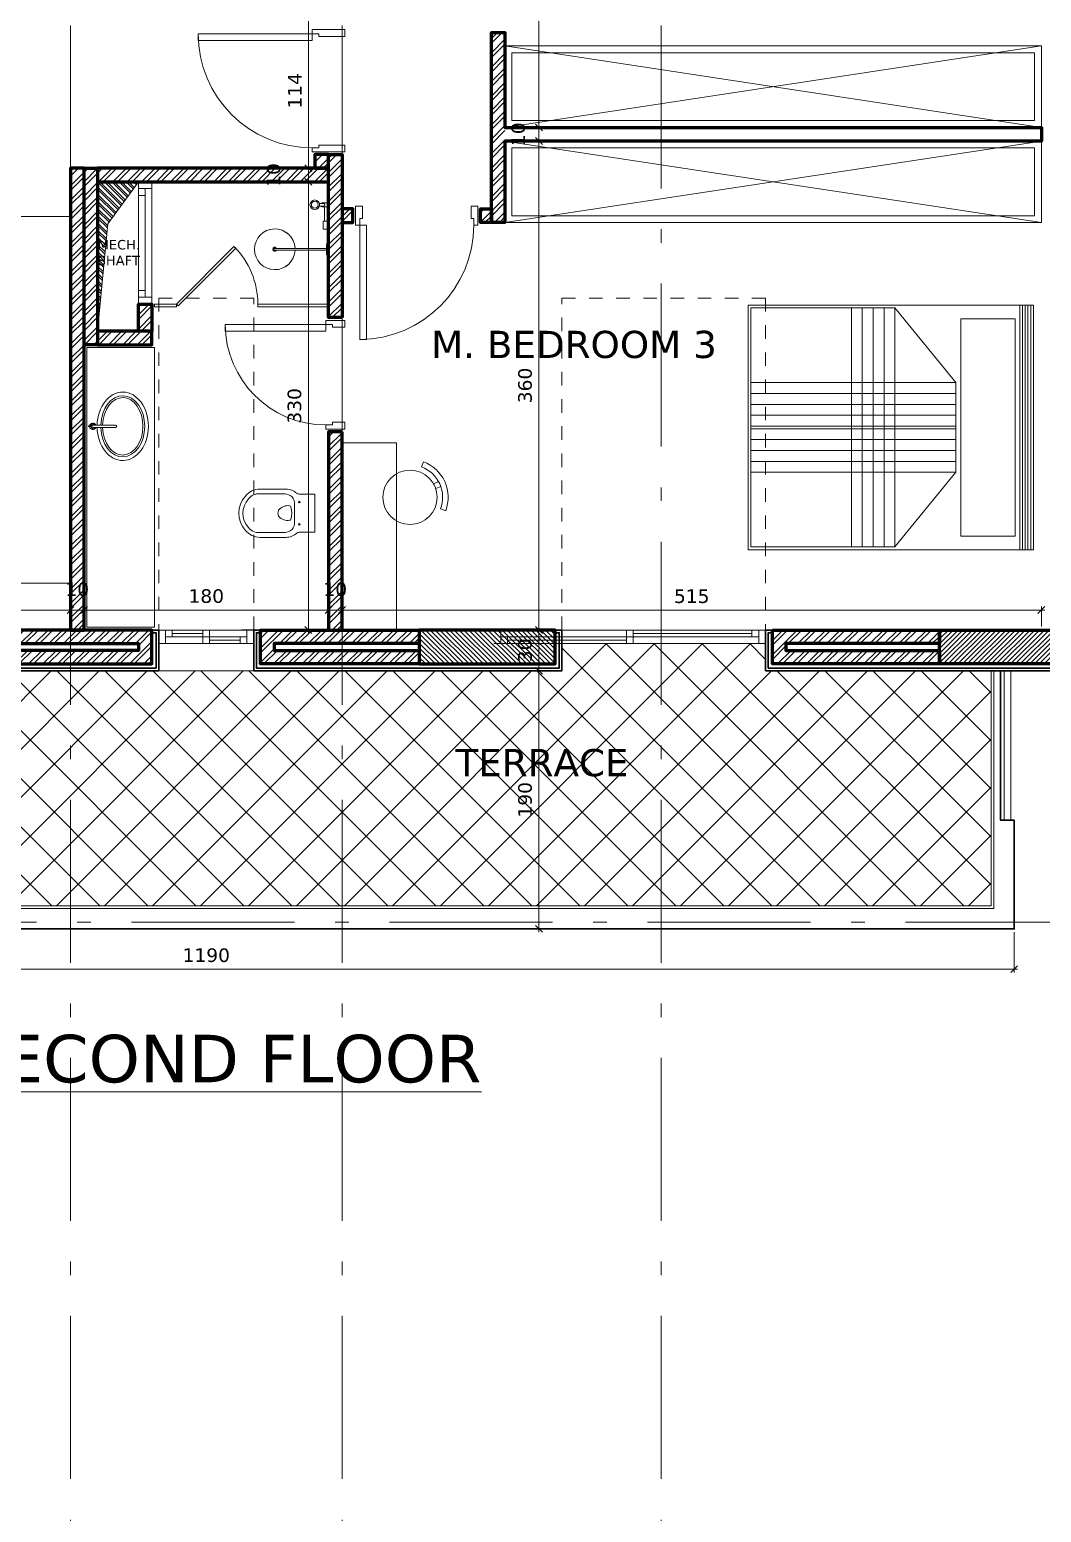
# Model space of a CAD drawing. Header units: inches. Extents: x -48 to 777, y -156 to 510.
# Drawn here: x 594.27 to 601.72, y -127.35 to -116.44 of the extents above; entities that cross this region are included whole.
import ezdxf
from ezdxf.enums import TextEntityAlignment as Align

# ---------------------------------------------------------------- set-up
doc = ezdxf.new("R2010")
doc.units = ezdxf.units.IN
doc.header["$MEASUREMENT"] = 0
doc.set_wipeout_variables(frame=1)
for name, pattern in [('ACAD_ISO10W100', [18, 12, -3, 0, -3]), ('HIDDEN', [0.375, 0.25, -0.125]), ('NUHA', [1.45, 0.75, -0.25, 0.2, -0.25])]:
    doc.linetypes.add(name, pattern=pattern)
doc.layers.get('Defpoints').update_dxf_attribs({"lineweight": 5})
for name, color, linetype, lineweight in [('A-AXIS ST', 251, 'ACAD_ISO10W100', 5), ('A-DIM', 9, 'Continuous', 5), ('A-DOORS', 38, 'Continuous', 20), ('A-FURN1', 211, 'Continuous', 15), ('A-HIDDEN', 254, 'HIDDEN', 5), ('A-LEVELS', 139, 'Continuous', 20), ('A-LIMIT LOT', 235, 'ACAD_ISO10W100', 20), ('A-PILLARS', 1, 'Continuous', 60), ('A-PROJECTION2', 5, 'Continuous', 20), ('A-SANITARY', 120, 'Continuous', 5), ('A-SIGNS1', 20, 'Continuous', 15), ('A-SIGNS2', 30, 'Continuous', 15), ('A-TEXT', 50, 'Continuous', 15), ('A-WALLS', 7, 'Continuous', 60), ('A-WINDOWS', 4, 'Continuous', 20), ('C-STONE', 42, 'Continuous', 30), ('C-WOOD', 28, 'Continuous', 30), ('D-GLASS', 171, 'Continuous', 20), ('D-STONE', 52, 'Continuous', 20), ('D-WOOD', 32, 'Continuous', 20), ('H-OTHERS', 189, 'Continuous', 5), ('H-PILLARS', 61, 'Continuous', 5), ('H-TILING', 54, 'Continuous', 5), ('H-WALLS', 51, 'Continuous', 5), ('modificat', 127, 'Continuous', 15)]:
    doc.layers.add(name, color=color, linetype=linetype, lineweight=lineweight)
doc.layers.add('HH-GREY', color=253, linetype='Continuous', lineweight=5, true_color=0x828282)
doc.layers.add('pts pc', color=7, linetype='Continuous')
doc.styles.add('2mm', font='simplex.shx', dxfattribs={"height": 0.5})
doc.styles.add('ROMAND', font='verdana.ttf')
doc.styles.add('ROMANS', font='romans__.ttf', dxfattribs={"height": 0.14})
doc.dimstyles.new('M-1.50', dxfattribs={"dimtxt": 0.1, "dimasz": 0.05, "dimexe": 0.025, "dimexo": 0.025, "dimgap": 0.05, "dimtad": 1, "dimlfac": 100, "dimrnd": 0.5, "dimzin": 9, "dimdsep": 46, "dimtxsty": 'ROMAND', "dimblk": 'OBLIQUE', "dimcen": 1, "dimdle": 0.025, "dimclrd": 256, "dimclre": 256, "dimclrt": 2, "dimadec": 0, "dimazin": 0, "dimtfac": 0.666667, "dimtmove": 2, "dimatfit": 3, "dimfxl": 0.04, "dimtolj": 1, "dimtzin": 5, "dimlwd": -1, "dimlwe": -1, "dimarcsym": 0})
pattern_1 = [(45, (149.9044, -425.92311), (-0.053033009, 0.053033009), []), (45, (149.93976, -425.92311), (-0.053033009, 0.053033009), [])]
pattern_2 = [(45, (392.396156, -250.71223), (-0.053033009, 0.053033009), []), (45, (392.43151, -250.71223), (-0.053033009, 0.053033009), [])]
pattern_3 = [(45, (50.9044, -425.92311), (-0.053033009, 0.053033009), []), (45, (50.93976, -425.92311), (-0.053033009, 0.053033009), [])]

# ---------------------------------------------------------------- blocks, each defined once
blk = doc.blocks.new('GXFHGCGFCD')
at = {"layer": 'A-SIGNS1', "linetype": 'NUHA'}
h = blk.add_hatch(color=256, dxfattribs=at)
h.paths.add_polyline_path([(90.3819, 61.3301), (90.3819, 61.1701), (90.5419, 61.1701, 0.414214)])
h.paths.add_polyline_path([(90.3819, 61.1701), (90.2219, 61.1701, 0.414214), (90.3819, 61.0101)])
at = {"layer": 'A-SIGNS1'}
for p, q in [((90.3819, 60.9141), (90.3819, 61.4261)), ((90.1259, 61.1701), (91.7898, 61.1701))]:
    blk.add_line(p, q, dxfattribs=at)
blk.add_circle((90.3819, 61.1701), 0.16, dxfattribs=at)
blk = doc.blocks.new('DGXFHXFGDFD')
at = {"layer": 'A-SIGNS1'}
blk.add_blockref('GXFHGCGFCD', (0, 0), dxfattribs=at)
at = {"layer": 'A-SIGNS2', "linetype": 'NUHA', "style": 'ROMANS'}
for s, p in [('F.L.', (90.5835, 61.2031)), ('C.L.', (90.5835, 60.9413))]:
    blk.add_text(s, height=0.16, dxfattribs=at).set_placement(p)
at = {"layer": 'A-SIGNS2', "style": 'ROMANS', "width": 0.910135, "flags": 4}
for tag, p, p2 in [('NIV.FINI', (91.1159, 61.2031), (91.7898, 61.2031)), ('NIV.BETON', (91.1159, 60.9413), (91.7898, 60.9413))]:
    blk.add_attdef(tag, text='', height=0.16, dxfattribs=at).set_placement(p, p2, align=Align.FIT)
blk = doc.blocks.new('LOT 688  TOPOGRAPHIC PLAN')
at = {"layer": 'A-LEVELS', "linetype": 'Continuous'}
for points in [[(-315981.86204, -27927.01984), (-315981.26408, -27927.01223), (-315980.66297, -27926.94453), (-315980.07337, -27926.76128), (-315979.5093, -27926.54498), (-315979.24098, -27926.50607), (-315978.98366, -27926.55534), (-315978.73556, -27926.68576), (-315978.49313, -27926.86959), (-315978.01117, -27927.28574), (-315977.76455, -27927.46215), (-315977.50946, -27927.5802), (-315977.2426, -27927.61394), (-315976.96481, -27927.56895), (-315976.39276, -27927.36561), (-315975.82575, -27927.19251), (-315975.55321, -27927.08053), (-315975.29723, -27926.9298), (-315975.06624, -27926.7423), (-315974.86866, -27926.52004), (-315974.71016, -27926.26563), (-315974.58718, -27925.98375), (-315974.42586, -27925.35813), (-315974.34089, -27924.68417), (-315974.22468, -27923.35521), (-315974.1058, -27922.7822)], [(-315975.81241, -27933.92617), (-315975.57475, -27933.33589), (-315975.29753, -27932.79568), (-315974.98022, -27932.27156), (-315974.62455, -27931.72345), (-315974.23224, -27931.11128), (-315973.80859, -27930.42991), (-315973.37282, -27929.81165), (-315973.15746, -27929.57807), (-315972.94757, -27929.42253), (-315972.74596, -27929.3658), (-315972.55489, -27929.42407), (-315972.37302, -27929.58589), (-315972.19768, -27929.82938), (-315971.85586, -27930.47382), (-315971.50802, -27931.18225), (-315971.32515, -27931.50573), (-315971.13273, -27931.77952), (-315970.92811, -27931.98198), (-315970.71011, -27932.10288), (-315970.47958, -27932.14851), (-315970.23757, -27932.12643), (-315969.98511, -27932.04419)], [(-315978.65945, -27933.32221), (-315978.53827, -27933.01962), (-315978.38904, -27932.6775), (-315978.06026, -27931.951), (-315977.9076, -27931.60478), (-315977.78068, -27931.29537), (-315977.69294, -27931.04184), (-315977.65785, -27930.86329), (-315977.68883, -27930.7788), (-315977.79679, -27930.80398), (-315977.97235, -27930.92681), (-315978.19645, -27931.12205), (-315978.71368, -27931.62849), (-315979.19667, -27932.12194), (-315979.61338, -27932.51968), (-315980.09919, -27932.94258), (-315980.30577, -27933.18141), (-315980.41815, -27933.43919), (-315980.42254, -27933.57533), (-315980.38574, -27933.71481), (-315980.21493, -27933.96535)], [(-315978.77809, -27934.05116), (-315978.72857, -27933.66721), (-315978.65945, -27933.32221)]]:
    blk.add_lwpolyline(points, dxfattribs=at)
at = {"layer": 'pts pc', "linetype": 'Continuous'}
for points in [[(-315975.42011, -27926.12263), (-315976.13089, -27926.82583)], [(-315975.4239, -27926.82962), (-315976.1271, -27926.11884)], [(-315975.65538, -27927.29139), (-315976.36616, -27927.99459)], [(-315975.65917, -27927.99838), (-315976.36237, -27927.2876)], [(-315978.88609, -27928.53409), (-315979.59687, -27929.23729)], [(-315978.88988, -27929.24108), (-315979.59308, -27928.5303)], [(-315978.65715, -27932.83638), (-315979.36793, -27933.53957)], [(-315978.66094, -27933.54337), (-315979.36414, -27932.83259)]]:
    blk.add_lwpolyline(points, dxfattribs=at)
at = {"layer": 'A-SIGNS1'}
ref = blk.add_blockref('DGXFHXFGDFD', (-316093.72857, -28009.6367), dxfattribs=dict(at, xscale=1.267200000000003, yscale=1.267200000000003, zscale=1.267200000000003))
ref.add_attrib('NIV.FINI', '+94.00', dxfattribs={"layer": 'A-SIGNS2', "height": 0.202752, "style": 'ROMAND', "width": 0.797031}).set_placement((-315978.26655, -27932.08009), (-315977.43858, -27932.08009), align=Align.FIT)
ref.add_attrib('NIV.BETON', '----', dxfattribs={"layer": 'A-SIGNS2', "height": 0.202752, "style": 'ROMAND', "width": 1.634557}).set_placement((-315978.26655, -27932.41186), (-315977.43858, -27932.41186), align=Align.FIT)
at = {"layer": 'pts pc', "color": 1, "char_height": 0.5, "attachment_point": 1, "rotation": 359.692852, "style": '2mm'}
for s, insert, width in [('\\Fsimplex.shx;\\W1.0000000000;\\T1.0000000000;\\o\\l94.303', (-315975.27417, -27926.22692), 3.0714286), ('\\Fsimplex.shx;\\W1.0000000000;\\T1.0000000000;\\o\\l93.830', (-315975.50944, -27927.39567), 3.0714286), ('\\Fsimplex.shx;\\W1.0000000000;\\T1.0000000000;\\o\\l93.657', (-315978.74015, -27928.63837), 3.0714286), ('\\Fsimplex.shx;\\W1.0000000000;\\T1.0000000000;\\o\\l93.481', (-315981.98176, -27930.04901), 2.9761905), ('\\Fsimplex.shx;\\W1.0000000000;\\T1.0000000000;\\o\\l94.131', (-315978.51121, -27932.94066), 2.8809524)]:
    blk.add_mtext(s, dxfattribs=dict(at, insert=insert, width=width))
at = {"linetype": 'Continuous'}
blk.add_wipeout([(-315996.80172, -27893.57917), (-315969.32038, -27896.23659), (-315969.32038, -27930.53073), (-315964.08799, -27936.87852), (-315964.6636, -27941.43051), (-315970.22923, -27937.16678), (-315985.1164, -27950.2257)], dxfattribs=at).dxf.layer = 'A-LIMIT LOT'
blk = doc.blocks.new('*U62')
for p, q in [((50, 100), (850, 100)), ((50, 50), (850, 50)), ((50, 0), (850, 0)), ((800, 50), (800, 0))]:
    blk.add_line(p, q)
for points in [[(0, 100), (50, 100), (50, 0), (0, 0)], [(100, 50), (100, 0)], [(900, 100), (850, 100), (850, 0), (900, 0)]]:
    blk.add_lwpolyline(points)
blk = doc.blocks.new('AXIS')
at = {"layer": 'A-AXIS ST', "ltscale": 0.1}
for p, q in [((642.66853, 296.91777), (642.66853, 336.01919)), ((644.66853, 296.91777), (644.66853, 336.01919)), ((647.01853, 296.91777), (647.01853, 336.01919)), ((657.61853, 305.06777), (627.81853, 305.06777)), ((657.61853, 302.91777), (627.81853, 302.91777))]:
    blk.add_line(p, q, dxfattribs=at)
blk = doc.blocks.new('gfhnjmfg')
at = {"layer": 'A-FURN1'}
for p, q in [((607.68, 381.843), (605.58, 381.843)), ((605.58, 380.043), (605.58, 381.843)), ((607.68, 380.043), (607.68, 381.843)), ((605.715, 381.743), (606.115, 381.743)), ((605.715, 380.143), (605.715, 381.743)), ((606.115, 381.743), (606.115, 380.143)), ((606.15, 381.273), (606.6, 381.823)), ((607.66, 381.823), (606.6, 381.823)), ((607.66, 380.063), (607.66, 381.823)), ((606.15, 380.613), (606.15, 381.273)), ((606.6, 380.063), (606.15, 380.613)), ((606.115, 380.143), (605.715, 380.143)), ((607.68, 380.043), (605.58, 380.043)), ((607.66, 380.063), (606.6, 380.063))]:
    blk.add_line(p, q, dxfattribs=at)
at = {"layer": 'HH-GREY'}
for p, q in [((605.6, 380.043), (605.6, 381.843)), ((605.62, 380.043), (605.62, 381.843)), ((605.64, 380.043), (605.64, 381.843)), ((605.66, 380.043), (605.66, 381.843)), ((605.68, 380.043), (605.68, 381.843)), ((606.6, 380.063), (606.6, 381.823)), ((606.68, 380.063), (606.68, 381.823)), ((606.76, 380.063), (606.76, 381.823)), ((606.84, 380.063), (606.84, 381.823)), ((606.92, 380.063), (606.92, 381.823)), ((607.66, 381.273), (606.15, 381.273)), ((607.66, 381.193), (606.15, 381.193)), ((607.66, 381.113), (606.15, 381.113)), ((607.66, 381.033), (606.15, 381.033)), ((607.66, 380.953), (606.15, 380.953)), ((607.66, 380.933), (606.15, 380.933)), ((607.66, 380.853), (606.15, 380.853)), ((607.66, 380.773), (606.15, 380.773)), ((607.66, 380.693), (606.15, 380.693)), ((607.66, 380.613), (606.15, 380.613))]:
    blk.add_line(p, q, dxfattribs=at)
blk = doc.blocks.new('*U24')
for p, q in [((50, 100), (650, 100)), ((50, 50), (650, 50)), ((50, 0), (650, 0)), ((100, 100), (100, 50)), ((100, 75), (325, 75)), ((325, 0), (325, 100)), ((375, 0), (375, 100)), ((375, 25), (600, 25)), ((600, 0), (600, 50))]:
    blk.add_line(p, q)
for points in [[(0, 100), (50, 100), (50, 0), (0, 0)], [(700, 100), (650, 100), (650, 0), (700, 0)]]:
    blk.add_lwpolyline(points)
blk = doc.blocks.new('*U27')
for p, q in [((50, 100), (1950, 100)), ((50, 50), (1950, 50)), ((50, 0), (1950, 0)), ((100, 100), (100, 50)), ((100, 75), (975, 75)), ((975, 0), (975, 100)), ((1025, 0), (1025, 100)), ((1025, 25), (1900, 25)), ((1900, 0), (1900, 50))]:
    blk.add_line(p, q)
for points in [[(0, 100), (50, 100), (50, 0), (0, 0)], [(2000, 100), (1950, 100), (1950, 0), (2000, 0)]]:
    blk.add_lwpolyline(points)
blk = doc.blocks.new('*U1010')
for points in [[(80, 780), (80, -60), (30, -60), (30, 780)], [(30, -60), (0, -60), (0, -300), (50, -300), (50, -110), (30, -110), (30, -60)], [(870, -60), (900, -60), (900, -300), (850, -300), (850, -110), (870, -110), (870, -60)]]:
    blk.add_lwpolyline(points, close=True)
blk.add_arc((30, -60), 840, 0, 90)
blk = doc.blocks.new('*U1011')
for points in [[(30, -200), (0, -200), (0, -60), (50, -60), (50, -150), (30, -150), (30, -200)], [(870, -200), (900, -200), (900, -60), (850, -60), (850, -150), (870, -150), (870, -200)], [(820, -1040), (820, -200), (870, -200), (870, -1040)]]:
    blk.add_lwpolyline(points, close=True)
blk.add_arc((870, -200), 840, 180, 270)
blk = doc.blocks.new('*U1012')
for points in [[(130, -200), (100, -200), (100, -60), (150, -60), (150, -150), (130, -150), (130, -200)], [(870, -200), (900, -200), (900, -60), (850, -60), (850, -150), (870, -150), (870, -200)], [(820, -940), (820, -200), (870, -200), (870, -940)]]:
    blk.add_lwpolyline(points, close=True)
blk.add_arc((870, -200), 740, 180, 270)
blk = doc.blocks.new('vnkhjghg')
at = {"extrusion": (0, 0, -1)}
for points in [[(-757.015, 41.837), (-757.001, 41.799, 0.414214), (-757.141, 41.49), (-757.179, 41.476, -0.414214)], [(-757.143, 41.655, -0.041739), (-757.126, 41.692), (-757.09, 41.675, 0.050126), (-757.106, 41.639)]]:
    blk.add_lwpolyline(points, format="xyb", close=True, dxfattribs=at)
blk.add_circle((-756.916, 41.575), 0.2, dxfattribs=at)
blk = doc.blocks.new('A$C4CB417C4')
blk.add_lwpolyline([(245, 7), (382, 7, -4.038071), (382, -7), (245, -7, 42.833797)], format="xyb", close=True)
at = {"ltscale": 0.1}
blk.add_lwpolyline([(0, 40), (15, 40), (15, -40), (0, -40)], close=True, dxfattribs=at)
blk.add_lwpolyline([(402, 7), (15, 7), (15, -7), (402, -7)], close=True)
for radius, start, end in [(150, 182.6748, 177.3252), (15, 207.8181, 152.1819), (12, 215.6853, 144.3147)]:
    blk.add_arc((395, 0), radius, start, end, dxfattribs=at)
blk = doc.blocks.new('A$C666D454D')
at = {"ltscale": 0.1}
for p, q in [((37, 10), (67, 10)), ((37, -10), (67, -10))]:
    blk.add_line(p, q, dxfattribs=at)
blk.add_lwpolyline([(37, 11), (47, 11), (47, 10), (50, 10), (50, 15), (0, 15), (0, -15), (50, -15), (50, -10), (47, -10), (47, -11), (37, -11, -1)], format="xyb", close=True, dxfattribs=at)
blk.add_lwpolyline([(37, -10), (37, -10), (37, -10, -1), (37, 10), (37, 10), (37, 10)], format="xyb", dxfattribs=at)
for radius in [35, 25]:
    blk.add_circle((101, 0), radius, dxfattribs=at)
blk = doc.blocks.new('A$C05B82E3A')
at = {"ltscale": 0.1}
for p, q in [((-30, 29), (-135, 29)), ((-30, 9), (-135, 9))]:
    blk.add_line(p, q, dxfattribs=at)
blk.add_lwpolyline([(30, 0), (30, 38), (-30, 38), (-30, 0)], close=True, dxfattribs=at)
at = {"ltscale": 0.1, "xscale": -1, "rotation": 270}
blk.add_blockref('A$C666D454D', (-150, 0), dxfattribs=at)
blk = doc.blocks.new('A$C114C6178')
for points in [[(178, -212, 0.16864), (147, -133, -0.198912), (140, -115), (140, 0), (-140, 0), (-140, -115, -0.198912), (-147, -133, 0.16864), (-178, -212), (-178, -405, 0.225866), (-126, -511, 0.390178), (126, -511, 0.225866), (178, -405)], [(143, -232, 0.110329), (130, -181, 0.254034), (77, -150), (-77, -150, 0.254034), (-130, -181, 0.110329), (-143, -232), (-143, -405, 0.247706), (-106, -489, 0.390724), (106, -488, 0.246571), (143, -405)], [(55, -186, 0.338204), (47, -176, 0.109547), (-47, -176, 0.38369), (-52, -186, 0.252795), (-25, -266, 0.060555), (-21, -269, 0.083015), (0, -272, 0.083015), (21, -269, 0.060555), (25, -266, 0.250335)]]:
    blk.add_lwpolyline(points, format="xyb", close=True)
for centre in [(-82, -115), (82, -115)]:
    blk.add_circle(centre, 5.91)
blk = doc.blocks.new('fghjgcfd')
for points in [[(114.593, -90.621, 0.697476), (114.587, -90.654), (114.587, -90.663, -0.791584), (114.593, -90.612)], [(114.605, -90.824, -0.509087), (114.593, -90.833, -0.325305), (114.587, -90.824), (114.587, -90.638, -1), (114.605, -90.638)], [(114.605, -90.663), (114.605, -90.654, 0.697476), (114.599, -90.621), (114.599, -90.612, -0.791584)]]:
    blk.add_lwpolyline(points, format="xyb", close=True)
blk.add_lwpolyline([(114.599, -90.604), (114.593, -90.604), (114.593, -90.622), (114.599, -90.622)], close=True)
at = {"extrusion": (0, 0, -1)}
for major_axis, ratio, start_param, end_param in [((-0.28, 0), 0.75, 7.88683, 14.104318), ((-0.25, 0), 0.72, 7.890774, 14.100375), ((-0.235, 0), 0.702128, 7.893123, 14.098025)]:
    blk.add_ellipse((114.596, -90.883), major_axis=major_axis, ratio=ratio, start_param=start_param, end_param=end_param, dxfattribs=at)
blk = doc.blocks.new('_Oblique')
at = {"color": 0, "linetype": 'ByBlock', "lineweight": -2}
blk.add_line((-0.5, -0.5), (0.5, 0.5), dxfattribs=at)
blk = doc.blocks.new('*D2358')
at = {"layer": 'A-DIM', "transparency": 16777216}
for p, q in [((597.798, -113.455), (598.048, -113.455)), ((598.023, -113.43), (598.023, -117.18)), ((598.196, -117.155), (597.998, -117.155))]:
    blk.add_line(p, q, dxfattribs=at)
at = {"layer": 'Defpoints', "color": 0, "transparency": 16777216}
for p in [(597.773, -113.455), (598.023, -117.155), (598.221, -117.155)]:
    blk.add_point(p, dxfattribs=at)
at = {"layer": 'A-DIM', "transparency": 16777216, "xscale": 0.05, "yscale": 0.05, "zscale": 0.05}
for p, rotation in [((598.023, -113.455), 90), ((598.023, -117.155), 270)]:
    blk.add_blockref('_Oblique', p, dxfattribs=dict(at, rotation=rotation))
at = {"layer": 'A-DIM', "color": 2, "transparency": 16777216, "insert": (597.921, -115.305), "char_height": 0.1, "attachment_point": 5, "rotation": 90, "style": 'ROMAND'}
blk.add_mtext('\\A1;370', dxfattribs=at)
blk = doc.blocks.new('*D2359')
at = {"layer": 'A-DIM', "transparency": 16777216}
for p, q in [((598.023, -117.155), (598.023, -117.105)), ((598.196, -117.155), (597.998, -117.155)), ((598.023, -117.155), (598.023, -117.255)), ((598.24, -117.255), (597.998, -117.255)), ((598.023, -117.255), (598.023, -117.305))]:
    blk.add_line(p, q, dxfattribs=at)
at = {"layer": 'Defpoints', "color": 0, "transparency": 16777216}
for p in [(598.221, -117.155), (598.023, -117.255), (598.265, -117.255)]:
    blk.add_point(p, dxfattribs=at)
at = {"layer": 'A-DIM', "transparency": 16777216, "xscale": 0.05, "yscale": 0.05, "zscale": 0.05}
for p, rotation in [((598.023, -117.155), 270), ((598.023, -117.255), 90)]:
    blk.add_blockref('_Oblique', p, dxfattribs=dict(at, rotation=rotation))
at = {"layer": 'A-DIM', "color": 2, "transparency": 16777216, "insert": (597.871, -117.205), "char_height": 0.1, "attachment_point": 5, "rotation": 90, "style": 'ROMAND'}
blk.add_mtext('\\A1;10', dxfattribs=at)
blk = doc.blocks.new('*D2360')
at = {"layer": 'A-DIM', "transparency": 16777216}
for p, q in [((598.023, -117.23), (598.023, -120.88)), ((598.24, -117.255), (597.998, -117.255)), ((598.167, -120.855), (597.998, -120.855))]:
    blk.add_line(p, q, dxfattribs=at)
at = {"layer": 'Defpoints', "color": 0, "transparency": 16777216}
for p in [(598.265, -117.255), (598.023, -120.855), (598.192, -120.855)]:
    blk.add_point(p, dxfattribs=at)
at = {"layer": 'A-DIM', "transparency": 16777216, "xscale": 0.05, "yscale": 0.05, "zscale": 0.05}
for p, rotation in [((598.023, -117.255), 90), ((598.023, -120.855), 270)]:
    blk.add_blockref('_Oblique', p, dxfattribs=dict(at, rotation=rotation))
at = {"layer": 'A-DIM', "color": 2, "transparency": 16777216, "insert": (597.921, -119.055), "char_height": 0.1, "attachment_point": 5, "rotation": 90, "style": 'ROMAND'}
blk.add_mtext('\\A1;360', dxfattribs=at)
blk = doc.blocks.new('*D2361')
at = {"layer": 'A-DIM', "transparency": 16777216}
for p, q in [((598.023, -120.83), (598.023, -121.18)), ((598.167, -120.855), (597.998, -120.855)), ((598.167, -121.155), (597.998, -121.155))]:
    blk.add_line(p, q, dxfattribs=at)
at = {"layer": 'Defpoints', "color": 0, "transparency": 16777216}
for p in [(598.192, -120.855), (598.023, -121.155), (598.192, -121.155)]:
    blk.add_point(p, dxfattribs=at)
at = {"layer": 'A-DIM', "transparency": 16777216, "xscale": 0.05, "yscale": 0.05, "zscale": 0.05}
for p, rotation in [((598.023, -120.855), 90), ((598.023, -121.155), 270)]:
    blk.add_blockref('_Oblique', p, dxfattribs=dict(at, rotation=rotation))
at = {"layer": 'A-DIM', "color": 2, "transparency": 16777216, "insert": (597.921, -121.005), "char_height": 0.1, "attachment_point": 5, "rotation": 90, "style": 'ROMAND'}
blk.add_mtext('\\A1;30', dxfattribs=at)
blk = doc.blocks.new('*D2362')
at = {"layer": 'A-DIM', "transparency": 16777216}
for p, q in [((598.167, -121.155), (597.998, -121.155)), ((598.023, -121.13), (598.023, -123.08)), ((598.246, -123.055), (597.998, -123.055))]:
    blk.add_line(p, q, dxfattribs=at)
at = {"layer": 'Defpoints', "color": 0, "transparency": 16777216}
for p in [(598.192, -121.155), (598.023, -123.055), (598.271, -123.055)]:
    blk.add_point(p, dxfattribs=at)
at = {"layer": 'A-DIM', "transparency": 16777216, "xscale": 0.05, "yscale": 0.05, "zscale": 0.05}
for p, rotation in [((598.023, -121.155), 90), ((598.023, -123.055), 270)]:
    blk.add_blockref('_Oblique', p, dxfattribs=dict(at, rotation=rotation))
at = {"layer": 'A-DIM', "color": 2, "transparency": 16777216, "insert": (597.921, -122.105), "char_height": 0.1, "attachment_point": 5, "rotation": 90, "style": 'ROMAND'}
blk.add_mtext('\\A1;190', dxfattribs=at)
blk = doc.blocks.new('*D2378')
at = {"layer": 'A-DIM', "transparency": 16777216}
for p, q in [((595.835, -117.555), (596.35, -117.555)), ((596.325, -120.88), (596.325, -117.53)), ((595.835, -120.855), (596.35, -120.855))]:
    blk.add_line(p, q, dxfattribs=at)
at = {"layer": 'Defpoints', "color": 0, "transparency": 16777216}
for p in [(595.81, -117.555), (596.325, -117.555), (595.81, -120.855)]:
    blk.add_point(p, dxfattribs=at)
at = {"layer": 'A-DIM', "transparency": 16777216, "xscale": 0.05, "yscale": 0.05, "zscale": 0.05}
for p, rotation in [((596.325, -117.555), 90), ((596.325, -120.855), 270)]:
    blk.add_blockref('_Oblique', p, dxfattribs=dict(at, rotation=rotation))
at = {"layer": 'A-DIM', "color": 2, "transparency": 16777216, "insert": (596.223, -119.205), "char_height": 0.1, "attachment_point": 5, "rotation": 90, "style": 'ROMAND'}
blk.add_mtext('\\A1;330', dxfattribs=at)
blk = doc.blocks.new('*D2379')
at = {"layer": 'A-DIM', "transparency": 16777216}
for p, q in [((596.325, -117.58), (596.325, -117.43)), ((595.835, -117.555), (596.35, -117.555)), ((596.348, -117.455), (596.3, -117.455))]:
    blk.add_line(p, q, dxfattribs=at)
at = {"layer": 'Defpoints', "color": 0, "transparency": 16777216}
for p in [(595.81, -117.555), (596.325, -117.455), (596.373, -117.455)]:
    blk.add_point(p, dxfattribs=at)
at = {"layer": 'A-DIM', "transparency": 16777216, "xscale": 0.05, "yscale": 0.05, "zscale": 0.05}
for p, rotation in [((596.325, -117.455), 90), ((596.325, -117.555), 270)]:
    blk.add_blockref('_Oblique', p, dxfattribs=dict(at, rotation=rotation))
at = {"layer": 'A-DIM', "color": 2, "transparency": 16777216, "insert": (596.069, -117.505), "char_height": 0.1, "attachment_point": 5, "rotation": 90, "style": 'ROMAND'}
blk.add_mtext('\\A1;10', dxfattribs=at)
blk = doc.blocks.new('*D2380')
at = {"layer": 'A-DIM', "transparency": 16777216}
for p, q in [((596.348, -116.315), (596.3, -116.315)), ((596.325, -117.48), (596.325, -116.29)), ((596.348, -117.455), (596.3, -117.455))]:
    blk.add_line(p, q, dxfattribs=at)
at = {"layer": 'Defpoints', "color": 0, "transparency": 16777216}
for p in [(596.325, -116.315), (596.373, -116.315), (596.373, -117.455)]:
    blk.add_point(p, dxfattribs=at)
at = {"layer": 'A-DIM', "transparency": 16777216, "xscale": 0.05, "yscale": 0.05, "zscale": 0.05}
for p, rotation in [((596.325, -116.315), 90), ((596.325, -117.455), 270)]:
    blk.add_blockref('_Oblique', p, dxfattribs=dict(at, rotation=rotation))
at = {"layer": 'A-DIM', "color": 2, "transparency": 16777216, "insert": (596.225, -116.885), "char_height": 0.1, "attachment_point": 5, "rotation": 90, "style": 'ROMAND'}
blk.add_mtext('\\A1;114', dxfattribs=at)
blk = doc.blocks.new('*D2408')
at = {"layer": 'A-DIM', "transparency": 16777216}
for p, q in [((589.398, -120.708), (594.598, -120.708)), ((589.423, -120.83), (589.423, -120.683)), ((594.573, -120.83), (594.573, -120.683))]:
    blk.add_line(p, q, dxfattribs=at)
at = {"layer": 'Defpoints', "color": 0, "transparency": 16777216}
for p in [(594.573, -120.708), (589.423, -120.855), (594.573, -120.855)]:
    blk.add_point(p, dxfattribs=at)
at = {"layer": 'A-DIM', "transparency": 16777216, "xscale": 0.05, "yscale": 0.05, "zscale": 0.05, "rotation": 180}
blk.add_blockref('_Oblique', (589.423, -120.708), dxfattribs=at)
at = {"layer": 'A-DIM', "transparency": 16777216, "xscale": 0.05, "yscale": 0.05, "zscale": 0.05}
blk.add_blockref('_Oblique', (594.573, -120.708), dxfattribs=at)
at = {"layer": 'A-DIM', "color": 2, "transparency": 16777216, "insert": (591.998, -120.607), "char_height": 0.1, "attachment_point": 5, "style": 'ROMAND'}
blk.add_mtext('\\A1;515', dxfattribs=at)
blk = doc.blocks.new('*D2409')
at = {"layer": 'A-DIM', "transparency": 16777216}
for p, q in [((594.548, -120.708), (594.698, -120.708)), ((594.573, -120.83), (594.573, -120.683)), ((594.673, -120.83), (594.673, -120.683))]:
    blk.add_line(p, q, dxfattribs=at)
at = {"layer": 'Defpoints', "color": 0, "transparency": 16777216}
for p in [(594.673, -120.708), (594.573, -120.855), (594.673, -120.855)]:
    blk.add_point(p, dxfattribs=at)
at = {"layer": 'A-DIM', "transparency": 16777216, "xscale": 0.05, "yscale": 0.05, "zscale": 0.05, "rotation": 180}
blk.add_blockref('_Oblique', (594.573, -120.708), dxfattribs=at)
at = {"layer": 'A-DIM', "transparency": 16777216, "xscale": 0.05, "yscale": 0.05, "zscale": 0.05}
blk.add_blockref('_Oblique', (594.673, -120.708), dxfattribs=at)
at = {"layer": 'A-DIM', "color": 2, "transparency": 16777216, "insert": (594.623, -120.556), "char_height": 0.1, "attachment_point": 5, "style": 'ROMAND'}
blk.add_mtext('\\A1;10', dxfattribs=at)
blk = doc.blocks.new('*D2410')
at = {"layer": 'A-DIM', "transparency": 16777216}
for p, q in [((594.648, -120.708), (596.498, -120.708)), ((594.673, -120.83), (594.673, -120.683)), ((596.473, -120.83), (596.473, -120.683))]:
    blk.add_line(p, q, dxfattribs=at)
at = {"layer": 'Defpoints', "color": 0, "transparency": 16777216}
for p in [(596.473, -120.708), (594.673, -120.855), (596.473, -120.855)]:
    blk.add_point(p, dxfattribs=at)
at = {"layer": 'A-DIM', "transparency": 16777216, "xscale": 0.05, "yscale": 0.05, "zscale": 0.05, "rotation": 180}
blk.add_blockref('_Oblique', (594.673, -120.708), dxfattribs=at)
at = {"layer": 'A-DIM', "transparency": 16777216, "xscale": 0.05, "yscale": 0.05, "zscale": 0.05}
blk.add_blockref('_Oblique', (596.473, -120.708), dxfattribs=at)
at = {"layer": 'A-DIM', "color": 2, "transparency": 16777216, "insert": (595.573, -120.606), "char_height": 0.1, "attachment_point": 5, "style": 'ROMAND'}
blk.add_mtext('\\A1;180', dxfattribs=at)
blk = doc.blocks.new('*D2411')
at = {"layer": 'A-DIM', "transparency": 16777216}
for p, q in [((596.473, -120.708), (596.423, -120.708)), ((596.473, -120.83), (596.473, -120.683)), ((596.473, -120.708), (596.573, -120.708)), ((596.573, -120.83), (596.573, -120.683)), ((596.573, -120.708), (596.623, -120.708))]:
    blk.add_line(p, q, dxfattribs=at)
at = {"layer": 'Defpoints', "color": 0, "transparency": 16777216}
for p in [(596.573, -120.708), (596.473, -120.855), (596.573, -120.855)]:
    blk.add_point(p, dxfattribs=at)
at = {"layer": 'A-DIM', "transparency": 16777216, "xscale": 0.05, "yscale": 0.05, "zscale": 0.05}
blk.add_blockref('_Oblique', (596.473, -120.708), dxfattribs=at)
at = {"layer": 'A-DIM', "transparency": 16777216, "xscale": 0.05, "yscale": 0.05, "zscale": 0.05, "rotation": 180}
blk.add_blockref('_Oblique', (596.573, -120.708), dxfattribs=at)
at = {"layer": 'A-DIM', "color": 2, "transparency": 16777216, "insert": (596.523, -120.556), "char_height": 0.1, "attachment_point": 5, "style": 'ROMAND'}
blk.add_mtext('\\A1;10', dxfattribs=at)
blk = doc.blocks.new('*D2412')
at = {"layer": 'A-DIM', "transparency": 16777216}
for p, q in [((596.548, -120.708), (601.748, -120.708)), ((596.573, -120.83), (596.573, -120.683)), ((601.723, -120.83), (601.723, -120.683))]:
    blk.add_line(p, q, dxfattribs=at)
at = {"layer": 'Defpoints', "color": 0, "transparency": 16777216}
for p in [(601.723, -120.708), (596.573, -120.855), (601.723, -120.855)]:
    blk.add_point(p, dxfattribs=at)
at = {"layer": 'A-DIM', "transparency": 16777216, "xscale": 0.05, "yscale": 0.05, "zscale": 0.05, "rotation": 180}
blk.add_blockref('_Oblique', (596.573, -120.708), dxfattribs=at)
at = {"layer": 'A-DIM', "transparency": 16777216, "xscale": 0.05, "yscale": 0.05, "zscale": 0.05}
blk.add_blockref('_Oblique', (601.723, -120.708), dxfattribs=at)
at = {"layer": 'A-DIM', "color": 2, "transparency": 16777216, "insert": (599.148, -120.607), "char_height": 0.1, "attachment_point": 5, "style": 'ROMAND'}
blk.add_mtext('\\A1;515', dxfattribs=at)
blk = doc.blocks.new('*D2413')
at = {"layer": 'A-DIM', "transparency": 16777216}
for p, q in [((589.623, -123.08), (589.623, -123.377)), ((601.523, -123.08), (601.523, -123.377)), ((589.598, -123.352), (601.548, -123.352))]:
    blk.add_line(p, q, dxfattribs=at)
at = {"layer": 'Defpoints', "color": 0, "transparency": 16777216}
for p in [(589.623, -123.055), (601.523, -123.055), (601.523, -123.352)]:
    blk.add_point(p, dxfattribs=at)
at = {"layer": 'A-DIM', "transparency": 16777216, "xscale": 0.05, "yscale": 0.05, "zscale": 0.05, "rotation": 180}
blk.add_blockref('_Oblique', (589.623, -123.352), dxfattribs=at)
at = {"layer": 'A-DIM', "transparency": 16777216, "xscale": 0.05, "yscale": 0.05, "zscale": 0.05}
blk.add_blockref('_Oblique', (601.523, -123.352), dxfattribs=at)
at = {"layer": 'A-DIM', "color": 2, "transparency": 16777216, "insert": (595.573, -123.25), "char_height": 0.1, "attachment_point": 5, "style": 'ROMAND'}
blk.add_mtext('\\A1;1190', dxfattribs=at)

msp = doc.modelspace()

# ---------------------------------------------------------------- block references
at = {"layer": 'pts pc'}
msp.add_blockref('LOT 688  TOPOGRAPHIC PLAN', (316575.84331, 27806.396), dxfattribs=at)

# ---------------------------------------------------------------- next in the draw order: hatches: boundary and pattern name
at = {"layer": 'H-OTHERS'}
h = msp.add_hatch(dxfattribs=at)
h.set_pattern_fill('ANSI32', color=256, scale=0.1, angle=-231.511645)
h.set_pattern_definition([(135, (586.629014, -133.22482), (-0.026516504, -0.026516504), []), (135, (586.629014, -133.207143), (-0.026516504, -0.026516504), [])])
h.paths.add_polyline_path([(595.07293, -117.55534), (594.84745, -117.86577), (594.77293, -118.65534), (594.77293, -117.55534)])
at = {"layer": 'H-PILLARS'}
h = msp.add_hatch(dxfattribs=at)
h.set_pattern_fill('ANSI31', color=256, scale=0.2, angle=-51.511645)
h.set_pattern_definition([(314.999999998, (-392848.443648, 494715.65063), (0.0176776695302, 0.0176776695291), [])])
h.paths.add_polyline_path([(598.14196, -120.85534), (598.14196, -121.10534), (597.14196, -121.10534), (597.14196, -120.85534)])
at = {"layer": 'H-PILLARS', "linetype": 'Continuous'}
h = msp.add_hatch(dxfattribs=at)
h.set_pattern_fill('ANSI31', color=256, scale=0.2)
h.set_pattern_definition([(45, (50.985376, -425.931517), (-0.0176776695, 0.0176776695), [])])
h.paths.add_polyline_path([(601.97293, -120.85534), (601.97293, -121.10534), (600.97293, -121.10534), (600.97293, -120.85534)])
at = {"layer": 'H-TILING'}
h = msp.add_hatch(dxfattribs=at)
h.set_pattern_fill('ANSI37', color=256, scale=2)
h.set_pattern_definition([(45, (392.39616, -250.71223), (-0.1767767, 0.1767767), []), (135, (392.39616, -250.71223), (-0.1767767, -0.1767767), [])])
h.paths.add_polyline_path([(595.22293, -121.15534), (592.95391, -121.15534), (592.95391, -120.95534), (592.90391, -120.95534), (591.50391, -120.95534), (591.45391, -120.95534), (591.45391, -121.15534), (589.79293, -121.15534), (589.79293, -122.88534), (601.35293, -122.88534), (601.35293, -121.15534), (599.69196, -121.15534), (599.69196, -120.95534), (599.64196, -120.95534), (598.19196, -120.95534), (598.19196, -121.15534), (595.92293, -121.15534)])
at = {"layer": 'H-WALLS'}
h = msp.add_hatch(dxfattribs=at)
h.set_pattern_fill('ANSI32', color=256, scale=0.2)
h.set_pattern_definition(pattern_2)
edge = h.paths.add_edge_path()
edge.add_line((597.77293, -117.15535), (601.72293, -117.15534))
edge.add_line((601.72293, -117.15534), (601.72293, -117.25534))
edge.add_line((601.72293, -117.25534), (597.77293, -117.25534))
edge.add_line((597.77293, -117.25534), (597.77293, -117.85534))
edge.add_line((597.77293, -117.85534), (597.67296, -117.85534))
edge.add_line((597.67296, -117.85534), (597.67296, -116.45534))
edge.add_line((597.67296, -116.45534), (597.77293, -116.45534))
edge.add_line((597.77293, -116.45534), (597.77293, -117.15534))
edge.add_line((597.77293, -117.15534), (601.72293, -117.15534))
edge.add_line((601.72293, -117.15534), (601.72293, -117.25534))
edge.add_line((601.72293, -117.25534), (597.77293, -117.25534))
h = msp.add_hatch(dxfattribs=at)
h.set_pattern_fill('ANSI32', color=256, scale=0.2)
h.set_pattern_definition(pattern_2)
h.paths.add_polyline_path([(596.37293, -117.45534), (596.47293, -117.45534), (596.47293, -117.35534), (596.37293, -117.35534)])
h = msp.add_hatch(dxfattribs=at)
h.set_pattern_fill('ANSI32', color=256, scale=0.2)
h.set_pattern_definition(pattern_2)
h.paths.add_polyline_path([(596.57293, -118.55534), (596.47293, -118.55534), (596.47293, -117.35534), (596.57293, -117.35534)])
h = msp.add_hatch(dxfattribs=at)
h.set_pattern_fill('ANSI32', color=256, scale=0.2)
h.set_pattern_definition(pattern_2)
h.paths.add_polyline_path([(594.67293, -118.30534), (594.67293, -117.90534), (594.67293, -117.45534), (594.57293, -117.45534), (594.57293, -117.5022), (594.57293, -120.85534), (594.67293, -120.85534), (594.67293, -118.40534)])
h = msp.add_hatch(dxfattribs=at)
h.set_pattern_fill('ANSI32', color=256, scale=0.2)
h.set_pattern_definition(pattern_1)
h.paths.add_polyline_path([(594.77293, -118.75534), (594.67293, -118.75534), (594.67293, -117.45534), (594.77293, -117.45534)])
h = msp.add_hatch(dxfattribs=at)
h.set_pattern_fill('ANSI32', color=256, scale=0.2)
h.set_pattern_definition(pattern_1)
h.paths.add_polyline_path([(596.47293, -117.45534), (594.77293, -117.45534), (594.77293, -117.55534), (596.47293, -117.55534)])
h = msp.add_hatch(dxfattribs=at)
h.set_pattern_fill('ANSI32', color=256, scale=0.2)
h.set_pattern_definition(pattern_2)
h.paths.add_polyline_path([(596.57293, -117.85534), (596.65293, -117.85534), (596.65293, -117.75534), (596.57293, -117.75534)])
h = msp.add_hatch(dxfattribs=at)
h.set_pattern_fill('ANSI32', color=256, scale=0.2)
h.set_pattern_definition(pattern_2)
h.paths.add_polyline_path([(597.67293, -117.85534), (597.59293, -117.85534), (597.59293, -117.75534), (597.67293, -117.75534)])
h = msp.add_hatch(dxfattribs=at)
h.set_pattern_fill('ANSI32', color=256, scale=0.2)
h.set_pattern_definition(pattern_1)
h.paths.add_polyline_path([(595.07293, -118.65534), (595.07293, -118.45534), (595.17293, -118.45534), (595.17293, -118.65534)])
h = msp.add_hatch(dxfattribs=at)
h.set_pattern_fill('ANSI32', color=256, scale=0.2)
h.set_pattern_definition(pattern_1)
h.paths.add_polyline_path([(595.17293, -118.65534), (594.77293, -118.65534), (594.77293, -118.75534), (595.17293, -118.75534)])
h = msp.add_hatch(dxfattribs=at)
h.set_pattern_fill('ANSI32', color=256, scale=0.2)
h.set_pattern_definition(pattern_2)
h.paths.add_polyline_path([(596.57293, -119.39534), (596.47293, -119.39534), (596.47293, -120.85534), (596.57293, -120.85534)])
h = msp.add_hatch(dxfattribs=at)
h.set_pattern_fill('ANSI32', color=256, scale=0.2)
h.set_pattern_definition(pattern_3)
h.paths.add_polyline_path([(594.00391, -120.85534), (594.00391, -120.95534), (595.07293, -120.95534), (595.07293, -121.00534), (594.00391, -121.00534), (594.00391, -121.10534), (595.17293, -121.10534), (595.17293, -120.85534)])
h = msp.add_hatch(dxfattribs=at)
h.set_pattern_fill('ANSI32', color=256, scale=0.2)
h.set_pattern_definition(pattern_3)
h.paths.add_polyline_path([(597.14196, -120.85534), (597.14196, -120.95534), (596.07293, -120.95534), (596.07293, -121.00534), (597.14196, -121.00534), (597.14196, -121.10534), (595.97293, -121.10534), (595.97293, -120.85534)])
h = msp.add_hatch(dxfattribs=at)
h.set_pattern_fill('ANSI32', color=256, scale=0.2)
h.set_pattern_definition(pattern_3)
h.paths.add_polyline_path([(599.74196, -120.85534), (600.97293, -120.85534), (600.97293, -120.95534), (599.84196, -120.95534), (599.84196, -121.00534), (600.97293, -121.00534), (600.97293, -121.10534), (599.74196, -121.10534)])

# ---------------------------------------------------------------- next in the draw order: linework, layer by layer
at = {"layer": 'A-FURN1'}
for points in [[(594.57293, -120.51126), (594.17293, -120.51126), (594.17293, -117.81126), (594.57293, -117.81126)], [(596.57293, -119.47639), (596.97293, -119.47639), (596.97293, -120.85534), (596.57293, -120.85534)]]:
    msp.add_lwpolyline(points, close=True, dxfattribs=at)
at = {"layer": 'A-HIDDEN', "linetype": 'HIDDEN', "ltscale": 0.3}
for points in [[(595.92293, -120.85534), (595.92293, -118.4111), (595.22293, -118.4111), (595.22293, -120.85534)], [(598.19196, -120.85534), (598.19196, -118.4111), (599.69196, -118.4111), (599.69196, -120.85534)]]:
    msp.add_lwpolyline(points, dxfattribs=at)
at = {"layer": 'A-PILLARS'}
for points in [[(597.14196, -120.85534), (597.14196, -121.10534), (598.14196, -121.10534), (598.14196, -120.85534)], [(601.97293, -120.85534), (601.97293, -121.10534), (600.97293, -121.10534), (600.97293, -120.85534)]]:
    msp.add_lwpolyline(points, close=True, dxfattribs=at)
at = {"layer": 'A-PROJECTION2'}
msp.add_lwpolyline([(594.77293, -118.65534), (595.07293, -118.65534), (595.07293, -117.55534), (594.77293, -117.55534)], close=True, dxfattribs=at)
at = {"layer": 'A-SANITARY'}
msp.add_lwpolyline([(594.69293, -118.77534), (594.69293, -120.83534), (595.19293, -120.83534), (595.19293, -118.77534), (595.19293, -118.77534), (595.19293, -118.77534), (594.69293, -118.77534)], dxfattribs=at)
at = {"layer": 'A-WALLS', "linetype": 'Continuous'}
msp.add_lwpolyline([(597.77293, -117.15535), (601.72293, -117.15534), (601.72293, -117.25534), (597.77293, -117.25534), (597.77293, -117.85534), (597.67296, -117.85534), (597.67296, -116.45534), (597.77293, -116.45534), (597.77293, -117.15534), (601.72293, -117.15534), (601.72293, -117.25534), (597.77293, -117.25534)], dxfattribs=at)
at = {"layer": 'A-WALLS'}
for points in [[(596.37293, -117.45534), (596.47293, -117.45534), (596.47293, -117.35534), (596.37293, -117.35534)], [(596.57293, -118.55534), (596.47293, -118.55534), (596.47293, -117.35534), (596.57293, -117.35534)], [(594.67293, -118.30534), (594.67293, -117.90534), (594.67293, -117.45534), (594.57293, -117.45534), (594.57293, -117.5022), (594.57293, -120.85534), (594.67293, -120.85534), (594.67293, -118.40534)], [(594.77293, -118.75534), (594.67293, -118.75534), (594.67293, -117.45534), (594.77293, -117.45534)], [(596.47293, -117.45534), (594.77293, -117.45534), (594.77293, -117.55534), (596.47293, -117.55534)], [(596.57293, -117.85534), (596.65293, -117.85534), (596.65293, -117.75534), (596.57293, -117.75534)], [(597.67293, -117.85534), (597.59293, -117.85534), (597.59293, -117.75534), (597.67293, -117.75534)], [(595.07293, -118.65534), (595.07293, -118.45534), (595.17293, -118.45534), (595.17293, -118.65534)], [(595.17293, -118.65534), (594.77293, -118.65534), (594.77293, -118.75534), (595.17293, -118.75534)]]:
    msp.add_lwpolyline(points, close=True, dxfattribs=at)
at = {"layer": 'A-WALLS', "linetype": 'Continuous'}
for points in [[(596.57293, -119.39534), (596.47293, -119.39534), (596.47293, -120.85534), (596.57293, -120.85534)], [(594.00391, -120.85534), (594.00391, -120.95534), (595.07293, -120.95534), (595.07293, -121.00534), (594.00391, -121.00534), (594.00391, -121.10534), (595.17293, -121.10534), (595.17293, -120.85534)], [(597.14196, -120.85534), (597.14196, -120.95534), (596.07293, -120.95534), (596.07293, -121.00534), (597.14196, -121.00534), (597.14196, -121.10534), (595.97293, -121.10534), (595.97293, -120.85534)], [(599.74196, -120.85534), (600.97293, -120.85534), (600.97293, -120.95534), (599.84196, -120.95534), (599.84196, -121.00534), (600.97293, -121.00534), (600.97293, -121.10534), (599.74196, -121.10534)]]:
    msp.add_lwpolyline(points, close=True, dxfattribs=at)
at = {"layer": 'C-STONE', "linetype": 'Continuous'}
for points in [[(601.87293, -120.80534), (602.02293, -120.80534), (602.02293, -121.15534), (599.69196, -121.15534), (599.69196, -120.85534), (599.74196, -120.85534)], [(599.74196, -120.87534), (599.71196, -120.87534), (599.71196, -121.13534), (602.00293, -121.13534), (602.00293, -120.82534), (601.87293, -120.82534)], [(593.00391, -120.85534), (592.95391, -120.85534), (592.95391, -121.15534), (595.22293, -121.15534), (595.22293, -120.85534), (595.17293, -120.85534)], [(593.00391, -120.87534), (592.97391, -120.87534), (592.97391, -121.13534), (595.20293, -121.13534), (595.20293, -120.87534), (595.17293, -120.87534)], [(598.14196, -120.85534), (598.19196, -120.85534), (598.19196, -121.15534), (595.92293, -121.15534), (595.92293, -120.85534), (595.97293, -120.85534)], [(598.14196, -120.87534), (598.17196, -120.87534), (598.17196, -121.13534), (595.94293, -121.13534), (595.94293, -120.87534), (595.97293, -120.87534)]]:
    msp.add_lwpolyline(points, dxfattribs=at)
at = {"layer": 'C-WOOD'}
msp.add_lwpolyline([(601.42293, -121.15534), (601.42293, -122.25534), (601.52293, -122.25534), (601.52293, -123.05534), (589.62293, -123.05534), (589.62293, -122.25534), (589.72293, -122.25534), (589.72293, -121.15534)], dxfattribs=at)
at = {"layer": 'D-GLASS'}
for points in [[(595.7772, -118.03108), (595.35293, -118.45534), (595.36708, -118.46949), (595.79134, -118.04522), (595.7772, -118.03108)], [(595.35293, -118.45534), (595.19293, -118.45534), (595.19293, -118.47534), (595.35293, -118.47534), (595.35293, -118.45534)], [(596.47293, -118.45534), (595.95293, -118.45534), (595.95293, -118.47534), (596.47293, -118.47534), (596.47293, -118.45534)], [(601.37293, -121.15534), (601.37293, -122.90534), (589.77293, -122.90534), (589.77293, -121.15534)], [(601.35293, -121.15534), (601.35293, -122.88534), (589.79293, -122.88534), (589.79293, -121.15534)]]:
    msp.add_lwpolyline(points, dxfattribs=at)
msp.add_arc((595.35293, -118.45534), 0.6, 0, 45.000177, dxfattribs=at)
at = {"layer": 'D-STONE', "linetype": 'Continuous'}
msp.add_lwpolyline([(595.22293, -121.15534), (595.92293, -121.15534)], dxfattribs=at)
at = {"layer": 'D-WOOD'}
for points in [[(601.44793, -122.25534), (601.44793, -121.15534)], [(601.49793, -122.25534), (601.49793, -121.15534)]]:
    msp.add_lwpolyline(points, dxfattribs=at)
at = {"layer": 'H-OTHERS'}
msp.add_lwpolyline([(595.07293, -117.55534), (594.84745, -117.86577), (594.77293, -118.65534), (594.77293, -117.55534), (595.07293, -117.55534)], dxfattribs=at)
at = {"layer": 'modificat'}
for p, q in [((597.77293, -116.55534), (601.72293, -117.15535)), ((597.77293, -117.15534), (601.72293, -116.55535)), ((597.77293, -117.25534), (601.72293, -117.85535)), ((597.77293, -117.85534), (601.72293, -117.25535))]:
    msp.add_line(p, q, dxfattribs=at)
for points in [[(597.77293, -117.15534), (601.72293, -117.15535), (601.72293, -116.55535), (597.77293, -116.55534)], [(597.82293, -117.10534), (601.67293, -117.10535), (601.67293, -116.60535), (597.82293, -116.60534)], [(597.77293, -117.25534), (601.72293, -117.25535), (601.72293, -117.85535), (597.77293, -117.85534)], [(597.82293, -117.30534), (601.67293, -117.30535), (601.67293, -117.80535), (597.82293, -117.80534)]]:
    msp.add_lwpolyline(points, close=True, dxfattribs=at)

# ---------------------------------------------------------------- next in the draw order: block references
at = {"layer": 'A-DIM'}
msp.add_blockref('AXIS', (-48.0956, -425.92311), dxfattribs=at)
at = {"layer": 'A-DOORS', "xscale": -0.0009999999999906002, "yscale": 0.0009999999999906002, "zscale": 0.0009999999999906002}
for name, p, rotation in [('*U1010', (596.29293, -116.43534), 89.99999881793907), ('*U1011', (597.57293, -117.67534), 359.9999988179391), ('*U1012', (596.65293, -119.47534), 269.9999988179391)]:
    msp.add_blockref(name, p, dxfattribs=dict(at, rotation=rotation))
at = {"layer": 'A-FURN1', "extrusion": (0, 0, -1), "xscale": -1, "rotation": 180.0000000013349}
msp.add_blockref('gfhnjmfg', (-1207.24425, 261.57917), dxfattribs=at)
at = {"layer": 'A-FURN1'}
msp.add_blockref('vnkhjghg', (-159.84247, -161.45328), dxfattribs=at)
at = {"layer": 'A-SANITARY', "rotation": 90}
for name, p, xscale, yscale, zscale in [('A$C05B82E3A', (596.47293, -117.87416), -0.001000000000885, 0.001000000000885, 0.001000000000885), ('fghjgcfd', (513.1634, -16.21894), -0.9, 0.9, 0.9)]:
    msp.add_blockref(name, p, dxfattribs=dict(at, xscale=xscale, yscale=yscale, zscale=zscale))
at = {"layer": 'A-SANITARY', "xscale": -0.001000000000885, "yscale": 0.001000000000885, "zscale": 0.001000000000885}
msp.add_blockref('A$C4CB417C4', (596.47293, -118.05234), dxfattribs=at)
at = {"layer": 'A-SANITARY', "extrusion": (0, 0, -1), "xscale": 0.001000000000885, "yscale": 0.001000000000885, "zscale": -0.001000000000885, "rotation": 90}
msp.add_blockref('A$C114C6178', (-596.37293, -119.99534), dxfattribs=at)
at = {"layer": 'A-WINDOWS', "xscale": -0.0009999999999906004, "yscale": 0.0009999999999906004, "zscale": 0.0009999999999906004, "rotation": 270}
msp.add_blockref('*U62', (595.07293, -118.45534), dxfattribs=at)
at = {"layer": 'A-WINDOWS', "yscale": 0.0009999999999906004, "zscale": 0.0009999999999906004}
for name, p, xscale in [('*U24', (595.22293, -120.95534), 0.0009999999999906004), ('*U27', (599.69196, -120.95534), -0.0009999999999906004)]:
    msp.add_blockref(name, p, dxfattribs=dict(at, xscale=xscale))

# ---------------------------------------------------------------- next in the draw order: texts
at = {"layer": 'A-TEXT', "style": 'ROMAND'}
for s, insert, char_height, width, attachment_point in [('MECH.\\PSHAFT', (594.77293, -117.98362), 0.07, 0.6766314, 1), ('\\pi-0.6,l0.8,t0.8;M.^IBEDROOM 3', (599.33316, -118.85648), 0.2, 2.4947222, 9), ('TERRACE', (598.68286, -121.93515), 0.2, 3.6942321, 9), ('{\\LSECOND FLOOR}', (593.76342, -123.83503), 0.35, 17.9519082, 1)]:
    msp.add_mtext(s, dxfattribs=dict(at, insert=insert, char_height=char_height, width=width, attachment_point=attachment_point))

# ---------------------------------------------------------------- next in the draw order: dimensions: what is measured, and where the dimension line sits
at = {"layer": 'A-DIM'}
for base, p1, p2, picture, middle in [((598.02285, -117.15535), (597.77293, -113.45535), (598.22116, -117.15535), '*D2358', (597.92077, -115.30535)), ((596.32497, -116.31534), (596.37293, -117.45534), (596.37293, -116.31534), '*D2380', (596.2248, -116.88534)), ((598.02285, -117.25534), (598.22116, -117.15535), (598.26543, -117.25534), '*D2359', (597.8708, -117.20534)), ((598.02285, -120.85534), (598.26543, -117.25534), (598.19196, -120.85534), '*D2360', (597.92077, -119.05534)), ((596.32497, -117.45534), (595.81017, -117.55534), (596.37293, -117.45534), '*D2379', (596.06882, -117.50534)), ((596.32497, -117.55534), (595.81017, -120.85534), (595.81017, -117.55534), '*D2378', (596.22288, -119.20534)), ((598.02285, -121.15534), (598.19196, -120.85534), (598.19196, -121.15534), '*D2361', (597.92077, -121.00534)), ((598.02285, -123.05534), (598.19196, -121.15534), (598.27091, -123.05534), '*D2362', (597.9208, -122.10534))]:
    dim = msp.add_linear_dim(base=base, p1=p1, p2=p2, angle=90, dimstyle='M-1.50', dxfattribs=at)
    dim.commit()
    dim.dimension.update_dxf_attribs({"geometry": picture, "text_midpoint": middle})
for base, p1, p2, picture, middle in [((594.67293, -120.7081), (594.57293, -120.85534), (594.67293, -120.85534), '*D2409', (594.62293, -120.55605)), ((596.57293, -120.7081), (596.47293, -120.85534), (596.57293, -120.85534), '*D2411', (596.52293, -120.55605)), ((594.57293, -120.7081), (589.42293, -120.85534), (594.57293, -120.85534), '*D2408', (591.99793, -120.60689)), ((596.47293, -120.7081), (594.67293, -120.85534), (596.47293, -120.85534), '*D2410', (595.57293, -120.60582)), ((601.72293, -120.7081), (596.57293, -120.85534), (601.72293, -120.85534), '*D2412', (599.14793, -120.60689)), ((601.52293, -123.35179), (589.62293, -123.05534), (601.52293, -123.05534), '*D2413', (595.57293, -123.24974))]:
    dim = msp.add_linear_dim(base=base, p1=p1, p2=p2, dimstyle='M-1.50', dxfattribs=at)
    dim.commit()
    dim.dimension.update_dxf_attribs({"geometry": picture, "text_midpoint": middle})

doc.saveas('drawing.dxf')
